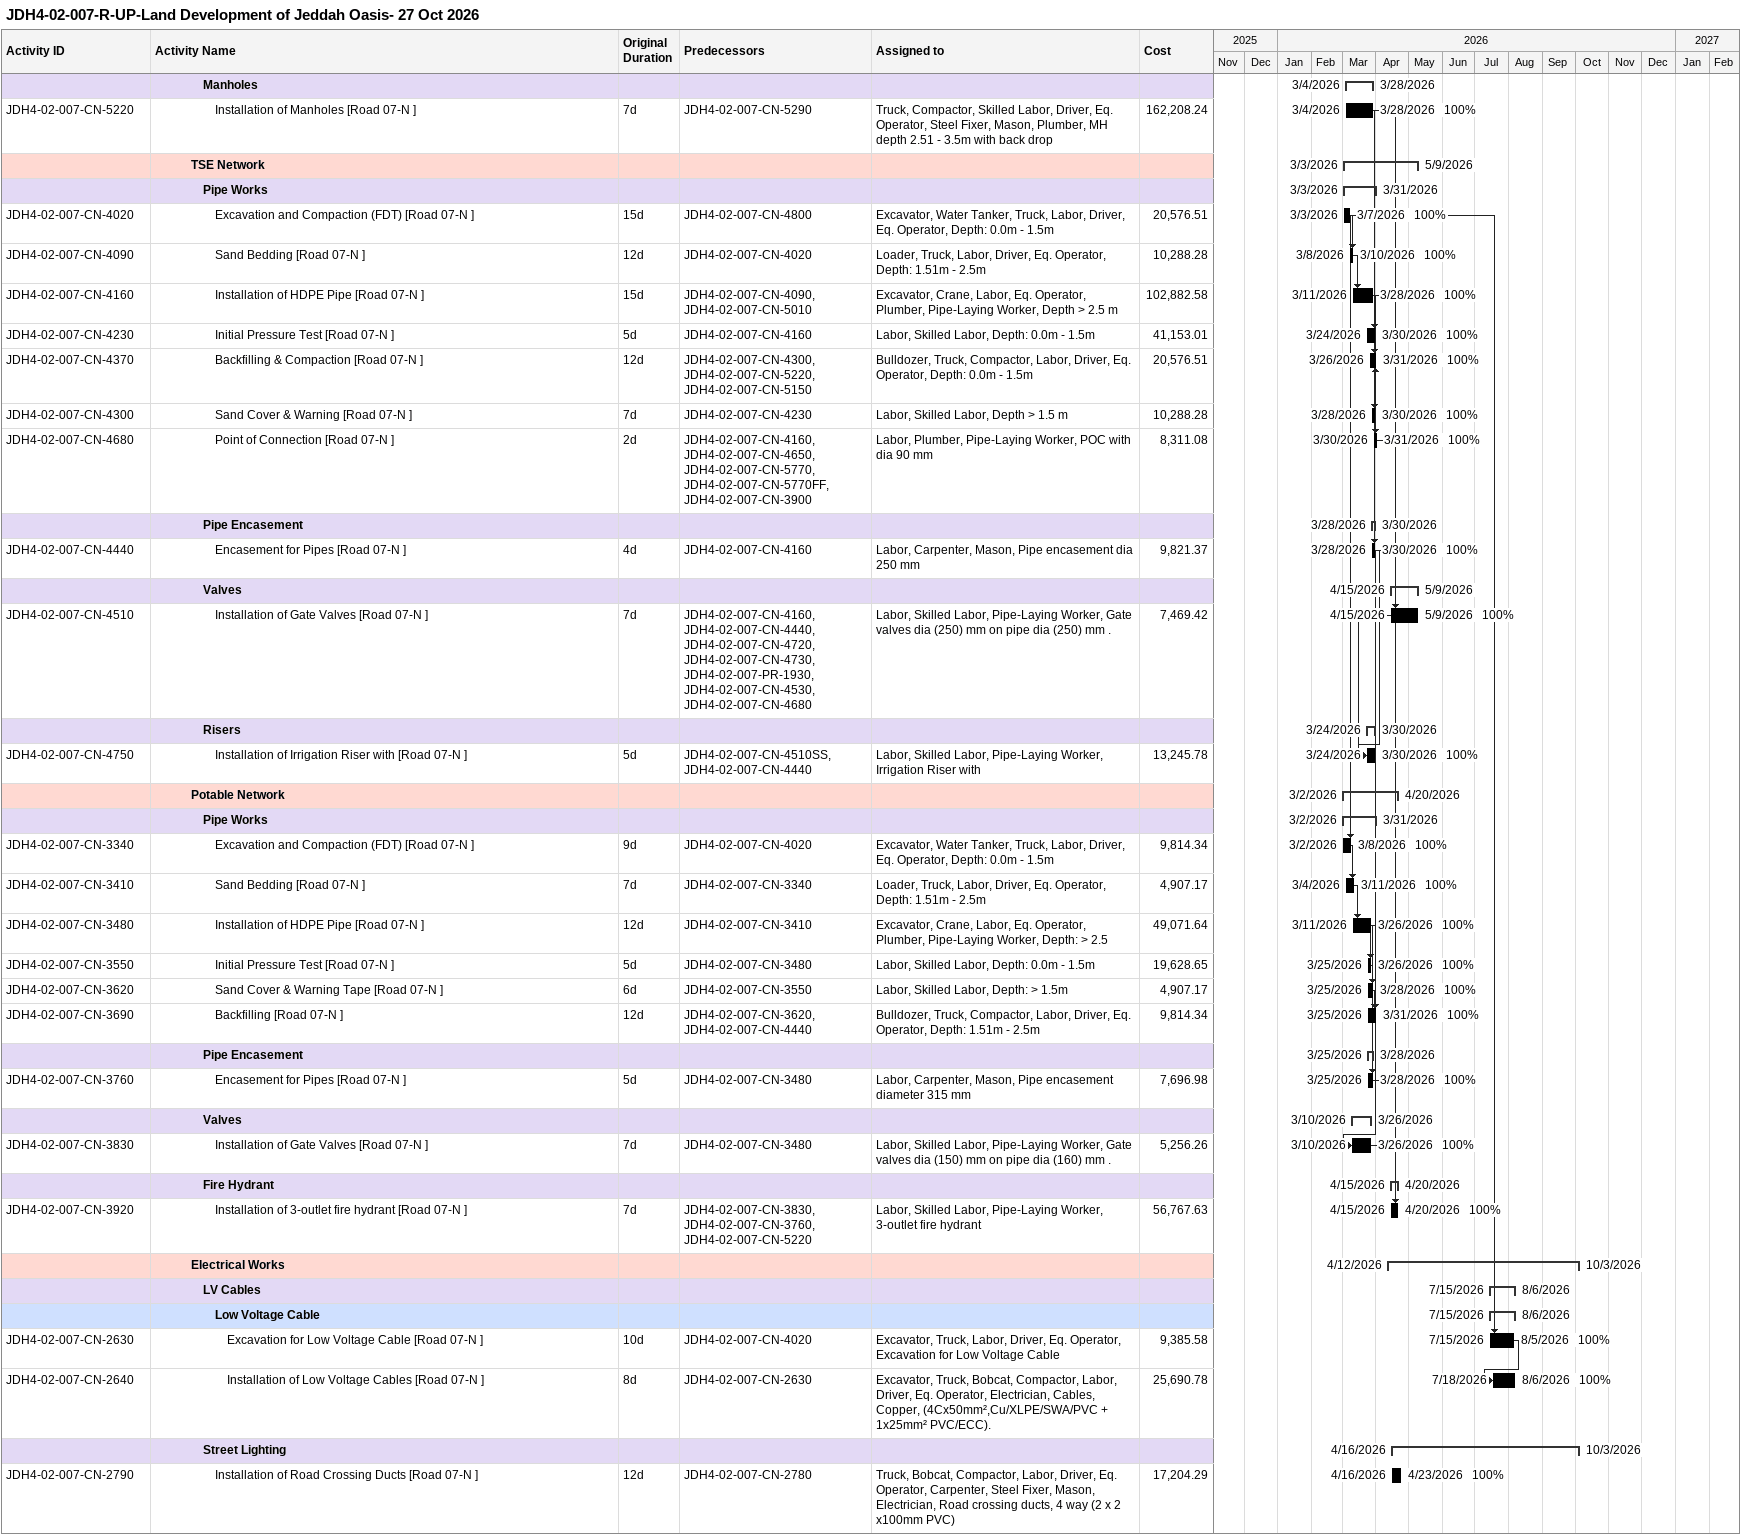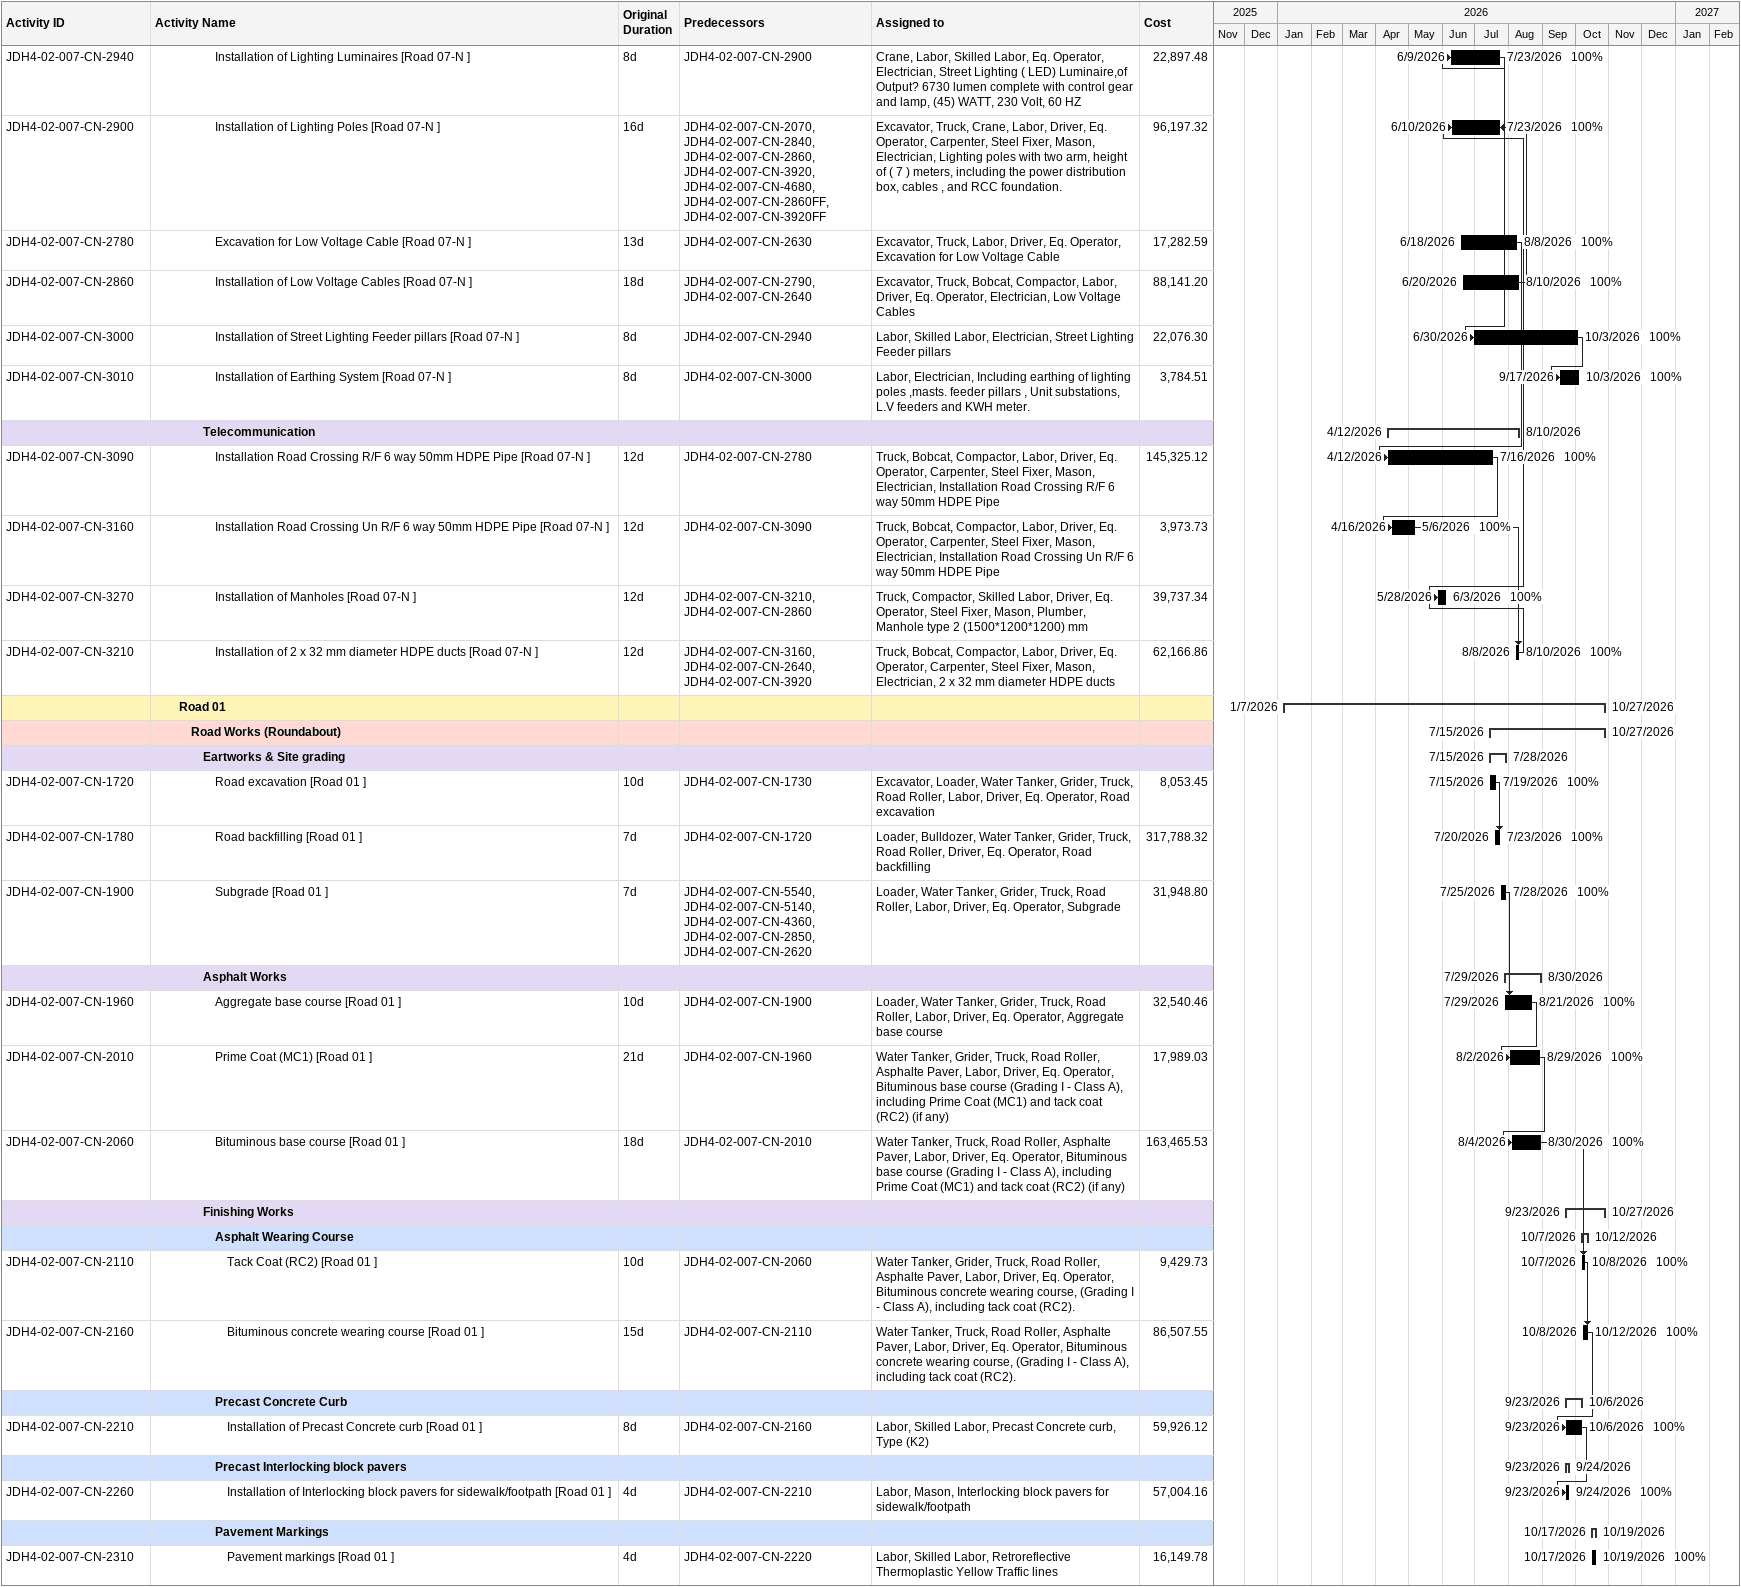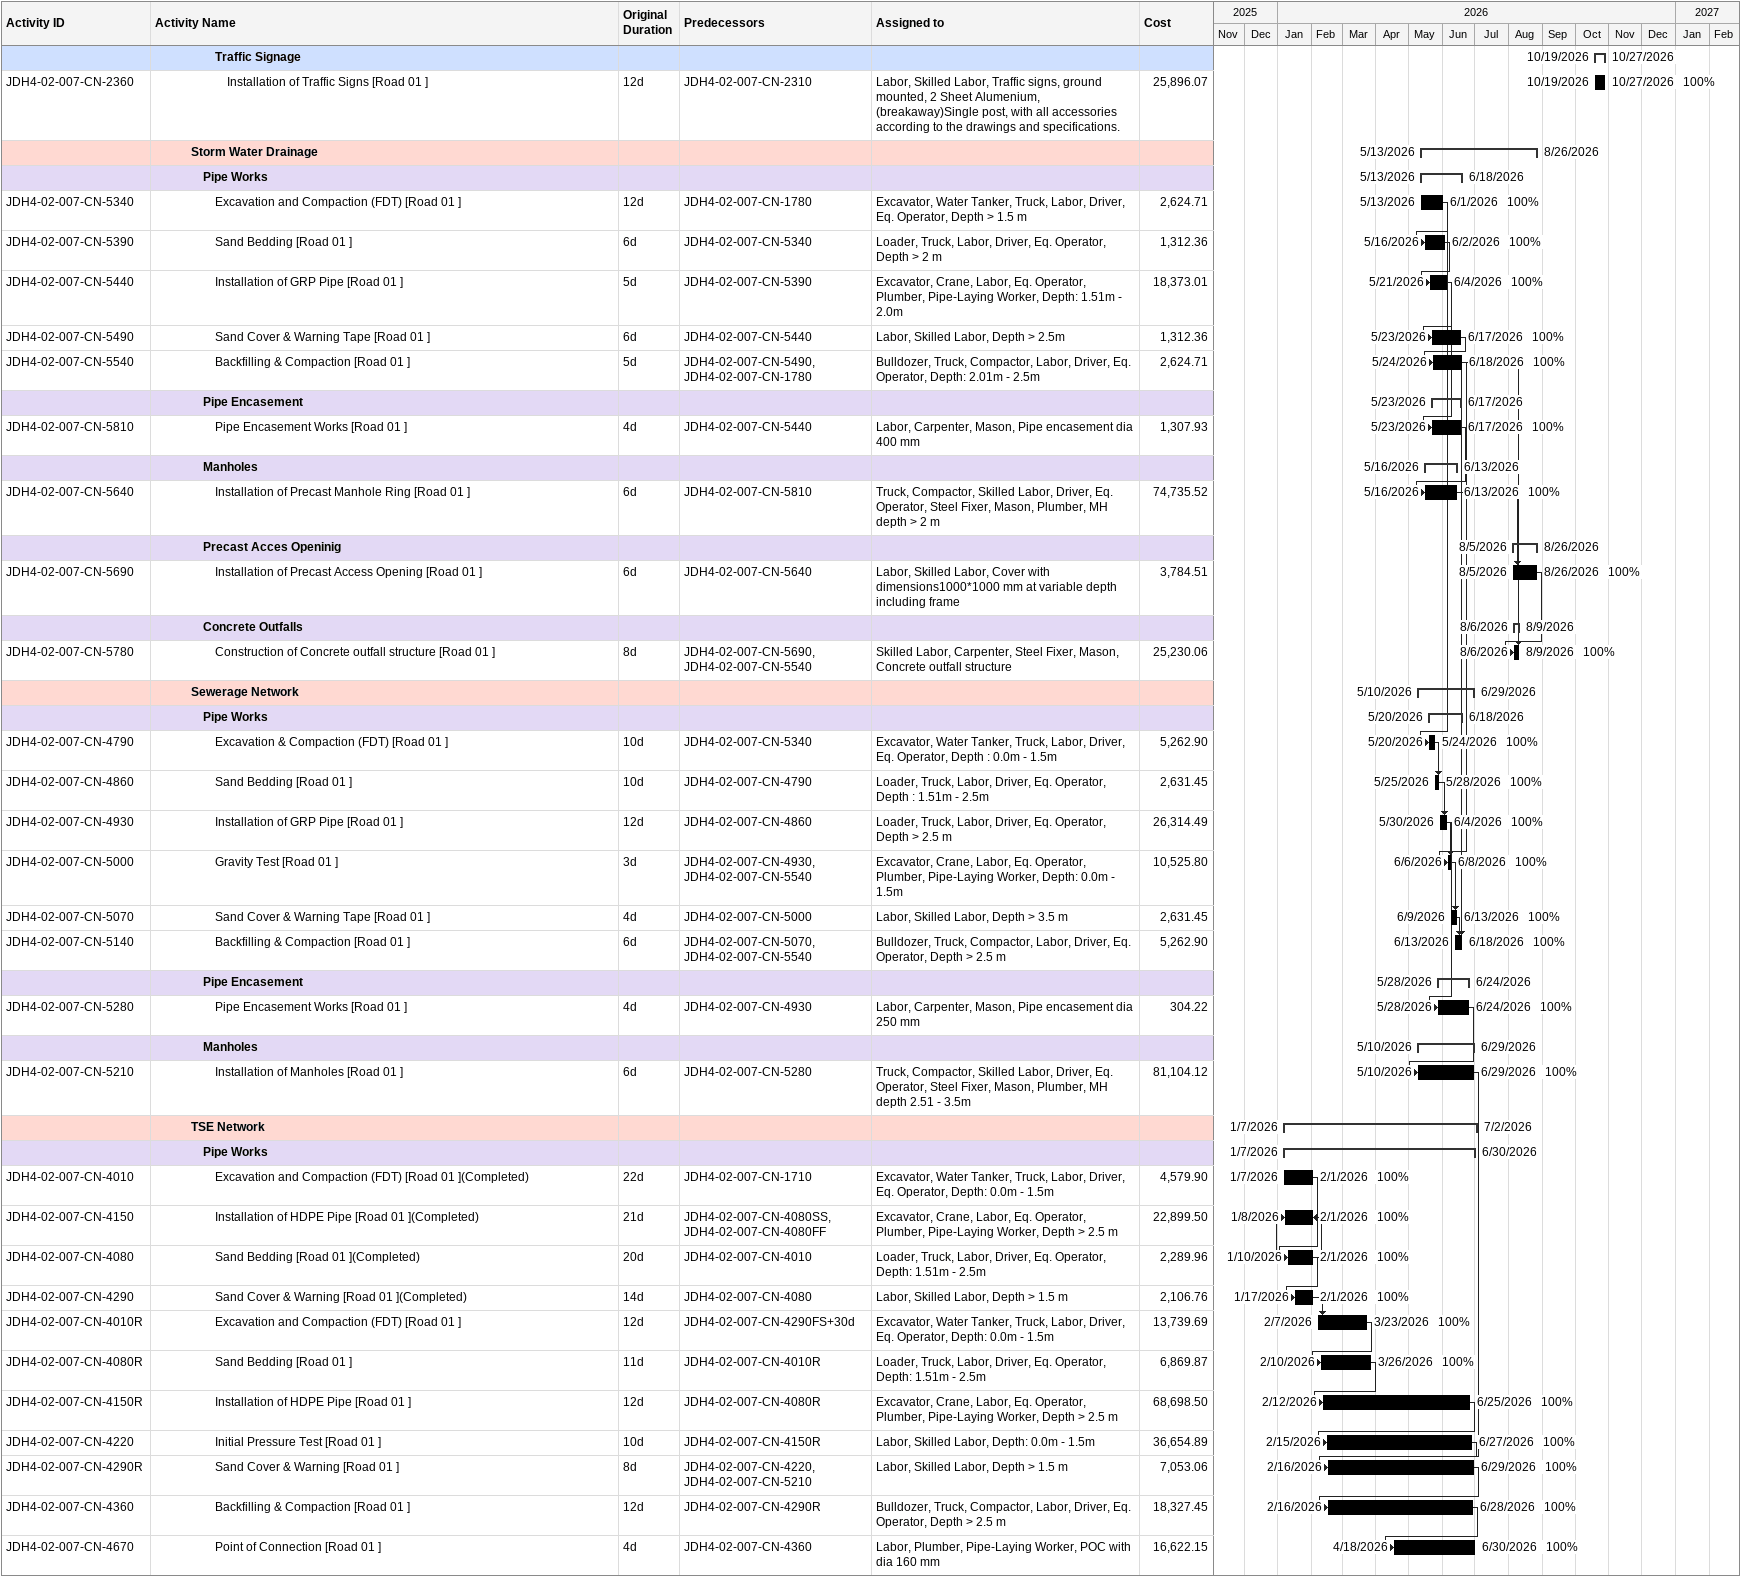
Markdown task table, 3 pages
JDH4-02-007-R-UP-Land Development of Jeddah Oasis- 27 Oct 2026

| ID | Level | Task | Original duration | Start | Finish | Predecessors | Resources | % complete | Cost |
|---|---|---|---|---|---|---|---|---|---|
|  | 5 | **Manholes** |  | 2026-03-04 | 2026-03-28 |  |  |  |  |
| JDH4-02-007-CN-5220 | 6 | Installation of Manholes [Road 07-N ] | 7d | 2026-03-04 | 2026-03-28 | JDH4-02-007-CN-5290 | Truck, Compactor, Skilled Labor, Driver, Eq. Operator, Steel Fixer, Mason, Plumber, MH depth 2.51 - 3.5m with back drop | 100 | 162208.24 |
|  | 4 | **TSE Network** |  | 2026-03-03 | 2026-05-09 |  |  |  |  |
|  | 5 | **Pipe Works** |  | 2026-03-03 | 2026-03-31 |  |  |  |  |
| JDH4-02-007-CN-4020 | 6 | Excavation and Compaction (FDT) [Road 07-N ] | 15d | 2026-03-03 | 2026-03-07 | JDH4-02-007-CN-4800 | Excavator, Water Tanker, Truck, Labor, Driver, Eq. Operator, Depth: 0.0m - 1.5m | 100 | 20576.51 |
| JDH4-02-007-CN-4090 | 6 | Sand Bedding [Road 07-N ] | 12d | 2026-03-08 | 2026-03-10 | JDH4-02-007-CN-4020 | Loader, Truck, Labor, Driver, Eq. Operator, Depth: 1.51m - 2.5m | 100 | 10288.28 |
| JDH4-02-007-CN-4160 | 6 | Installation of HDPE Pipe [Road 07-N ] | 15d | 2026-03-11 | 2026-03-28 | JDH4-02-007-CN-4090, JDH4-02-007-CN-5010 | Excavator, Crane, Labor, Eq. Operator, Plumber, Pipe-Laying Worker, Depth > 2.5 m | 100 | 102882.58 |
| JDH4-02-007-CN-4230 | 6 | Initial Pressure Test [Road 07-N ] | 5d | 2026-03-24 | 2026-03-30 | JDH4-02-007-CN-4160 | Labor, Skilled Labor, Depth: 0.0m - 1.5m | 100 | 41153.01 |
| JDH4-02-007-CN-4370 | 6 | Backfilling & Compaction [Road 07-N ] | 12d | 2026-03-26 | 2026-03-31 | JDH4-02-007-CN-4300, JDH4-02-007-CN-5220, JDH4-02-007-CN-5150 | Bulldozer, Truck, Compactor, Labor, Driver, Eq. Operator, Depth: 0.0m - 1.5m | 100 | 20576.51 |
| JDH4-02-007-CN-4300 | 6 | Sand Cover & Warning [Road 07-N ] | 7d | 2026-03-28 | 2026-03-30 | JDH4-02-007-CN-4230 | Labor, Skilled Labor, Depth > 1.5 m | 100 | 10288.28 |
| JDH4-02-007-CN-4680 | 6 | Point of Connection [Road 07-N ] | 2d | 2026-03-30 | 2026-03-31 | JDH4-02-007-CN-4160, JDH4-02-007-CN-4650, JDH4-02-007-CN-5770, JDH4-02-007-CN-5770FF, JDH4-02-007-CN-3900 | Labor, Plumber, Pipe-Laying Worker, POC with dia 90 mm | 100 | 8311.08 |
|  | 5 | **Pipe Encasement** |  | 2026-03-28 | 2026-03-30 |  |  |  |  |
| JDH4-02-007-CN-4440 | 6 | Encasement for Pipes [Road 07-N ] | 4d | 2026-03-28 | 2026-03-30 | JDH4-02-007-CN-4160 | Labor, Carpenter, Mason, Pipe encasement dia 250 mm | 100 | 9821.37 |
|  | 5 | **Valves** |  | 2026-04-15 | 2026-05-09 |  |  |  |  |
| JDH4-02-007-CN-4510 | 6 | Installation of Gate Valves [Road 07-N ] | 7d | 2026-04-15 | 2026-05-09 | JDH4-02-007-CN-4160, JDH4-02-007-CN-4440, JDH4-02-007-CN-4720, JDH4-02-007-CN-4730, JDH4-02-007-PR-1930, JDH4-02-007-CN-4530, JDH4-02-007-CN-4680 | Labor, Skilled Labor, Pipe-Laying Worker, Gate valves dia (250) mm on pipe dia (250) mm . | 100 | 7469.42 |
|  | 5 | **Risers** |  | 2026-03-24 | 2026-03-30 |  |  |  |  |
| JDH4-02-007-CN-4750 | 6 | Installation of Irrigation Riser with [Road 07-N ] | 5d | 2026-03-24 | 2026-03-30 | JDH4-02-007-CN-4510SS, JDH4-02-007-CN-4440 | Labor, Skilled Labor, Pipe-Laying Worker, Irrigation Riser with | 100 | 13245.78 |
|  | 4 | **Potable Network** |  | 2026-03-02 | 2026-04-20 |  |  |  |  |
|  | 5 | **Pipe Works** |  | 2026-03-02 | 2026-03-31 |  |  |  |  |
| JDH4-02-007-CN-3340 | 6 | Excavation and Compaction (FDT) [Road 07-N ] | 9d | 2026-03-02 | 2026-03-08 | JDH4-02-007-CN-4020 | Excavator, Water Tanker, Truck, Labor, Driver, Eq. Operator, Depth: 0.0m - 1.5m | 100 | 9814.34 |
| JDH4-02-007-CN-3410 | 6 | Sand Bedding [Road 07-N ] | 7d | 2026-03-04 | 2026-03-11 | JDH4-02-007-CN-3340 | Loader, Truck, Labor, Driver, Eq. Operator, Depth: 1.51m - 2.5m | 100 | 4907.17 |
| JDH4-02-007-CN-3480 | 6 | Installation of HDPE Pipe [Road 07-N ] | 12d | 2026-03-11 | 2026-03-26 | JDH4-02-007-CN-3410 | Excavator, Crane, Labor, Eq. Operator, Plumber, Pipe-Laying Worker, Depth: > 2.5 | 100 | 49071.64 |
| JDH4-02-007-CN-3550 | 6 | Initial Pressure Test [Road 07-N ] | 5d | 2026-03-25 | 2026-03-26 | JDH4-02-007-CN-3480 | Labor, Skilled Labor, Depth: 0.0m - 1.5m | 100 | 19628.65 |
| JDH4-02-007-CN-3620 | 6 | Sand Cover & Warning Tape [Road 07-N ] | 6d | 2026-03-25 | 2026-03-28 | JDH4-02-007-CN-3550 | Labor, Skilled Labor, Depth: > 1.5m | 100 | 4907.17 |
| JDH4-02-007-CN-3690 | 6 | Backfilling [Road 07-N ] | 12d | 2026-03-25 | 2026-03-31 | JDH4-02-007-CN-3620, JDH4-02-007-CN-4440 | Bulldozer, Truck, Compactor, Labor, Driver, Eq. Operator, Depth: 1.51m - 2.5m | 100 | 9814.34 |
|  | 5 | **Pipe Encasement** |  | 2026-03-25 | 2026-03-28 |  |  |  |  |
| JDH4-02-007-CN-3760 | 6 | Encasement for Pipes [Road 07-N ] | 5d | 2026-03-25 | 2026-03-28 | JDH4-02-007-CN-3480 | Labor, Carpenter, Mason, Pipe encasement diameter 315 mm | 100 | 7696.98 |
|  | 5 | **Valves** |  | 2026-03-10 | 2026-03-26 |  |  |  |  |
| JDH4-02-007-CN-3830 | 6 | Installation of Gate Valves [Road 07-N ] | 7d | 2026-03-10 | 2026-03-26 | JDH4-02-007-CN-3480 | Labor, Skilled Labor, Pipe-Laying Worker, Gate valves dia (150) mm on pipe dia (160) mm . | 100 | 5256.26 |
|  | 5 | **Fire Hydrant** |  | 2026-04-15 | 2026-04-20 |  |  |  |  |
| JDH4-02-007-CN-3920 | 6 | Installation of 3-outlet fire hydrant [Road 07-N ] | 7d | 2026-04-15 | 2026-04-20 | JDH4-02-007-CN-3830, JDH4-02-007-CN-3760, JDH4-02-007-CN-5220 | Labor, Skilled Labor, Pipe-Laying Worker, 3-outlet fire hydrant | 100 | 56767.63 |
|  | 4 | **Electrical Works** |  | 2026-04-12 | 2026-10-03 |  |  |  |  |
|  | 5 | **LV Cables** |  | 2026-07-15 | 2026-08-06 |  |  |  |  |
|  | 6 | **Low Voltage Cable** |  | 2026-07-15 | 2026-08-06 |  |  |  |  |
| JDH4-02-007-CN-2630 | 7 | Excavation for Low Voltage Cable [Road 07-N ] | 10d | 2026-07-15 | 2026-08-05 | JDH4-02-007-CN-4020 | Excavator, Truck, Labor, Driver, Eq. Operator, Excavation for Low Voltage Cable | 100 | 9385.58 |
| JDH4-02-007-CN-2640 | 7 | Installation of Low Voltage Cables [Road 07-N ] | 8d | 2026-07-18 | 2026-08-06 | JDH4-02-007-CN-2630 | Excavator, Truck, Bobcat, Compactor, Labor, Driver, Eq. Operator, Electrician, Cables, Copper, (4Cx50mm²,Cu/XLPE/SWA/PVC + 1x25mm² PVC/ECC). | 100 | 25690.78 |
|  | 5 | **Street Lighting** |  | 2026-04-16 | 2026-10-03 |  |  |  |  |
| JDH4-02-007-CN-2790 | 6 | Installation of Road Crossing Ducts [Road 07-N ] | 12d | 2026-04-16 | 2026-04-23 | JDH4-02-007-CN-2780 | Truck, Bobcat, Compactor, Labor, Driver, Eq. Operator, Carpenter, Steel Fixer, Mason, Electrician, Road crossing ducts, 4 way (2 x 2 x100mm PVC) | 100 | 17204.29 |
| JDH4-02-007-CN-2940 | 6 | Installation of Lighting Luminaires [Road 07-N ] | 8d | 2026-06-09 | 2026-07-23 | JDH4-02-007-CN-2900 | Crane, Labor, Skilled Labor, Eq. Operator, Electrician, Street Lighting ( LED) Luminaire,of Output? 6730 lumen complete with control gear and lamp, (45) WATT, 230 Volt, 60 HZ | 100 | 22897.48 |
| JDH4-02-007-CN-2900 | 6 | Installation of Lighting Poles [Road 07-N ] | 16d | 2026-06-10 | 2026-07-23 | JDH4-02-007-CN-2070, JDH4-02-007-CN-2840, JDH4-02-007-CN-2860, JDH4-02-007-CN-3920, JDH4-02-007-CN-4680, JDH4-02-007-CN-2860FF, JDH4-02-007-CN-3920FF | Excavator, Truck, Crane, Labor, Driver, Eq. Operator, Carpenter, Steel Fixer, Mason, Electrician, Lighting poles with two arm, height of ( 7 ) meters, including the power distribution box, cables , and RCC foundation. | 100 | 96197.32 |
| JDH4-02-007-CN-2780 | 6 | Excavation for Low Voltage Cable [Road 07-N ] | 13d | 2026-06-18 | 2026-08-08 | JDH4-02-007-CN-2630 | Excavator, Truck, Labor, Driver, Eq. Operator, Excavation for Low Voltage Cable | 100 | 17282.59 |
| JDH4-02-007-CN-2860 | 6 | Installation of Low Voltage Cables [Road 07-N ] | 18d | 2026-06-20 | 2026-08-10 | JDH4-02-007-CN-2790, JDH4-02-007-CN-2640 | Excavator, Truck, Bobcat, Compactor, Labor, Driver, Eq. Operator, Electrician, Low Voltage Cables | 100 | 88141.20 |
| JDH4-02-007-CN-3000 | 6 | Installation of Street Lighting Feeder pillars [Road 07-N ] | 8d | 2026-06-30 | 2026-10-03 | JDH4-02-007-CN-2940 | Labor, Skilled Labor, Electrician, Street Lighting Feeder pillars | 100 | 22076.30 |
| JDH4-02-007-CN-3010 | 6 | Installation of Earthing System [Road 07-N ] | 8d | 2026-09-17 | 2026-10-03 | JDH4-02-007-CN-3000 | Labor, Electrician, Including earthing of lighting poles ,masts. feeder pillars , Unit substations, L.V feeders and KWH meter. | 100 | 3784.51 |
|  | 5 | **Telecommunication** |  | 2026-04-12 | 2026-08-10 |  |  |  |  |
| JDH4-02-007-CN-3090 | 6 | Installation Road Crossing R/F 6 way 50mm HDPE Pipe [Road 07-N ] | 12d | 2026-04-12 | 2026-07-16 | JDH4-02-007-CN-2780 | Truck, Bobcat, Compactor, Labor, Driver, Eq. Operator, Carpenter, Steel Fixer, Mason, Electrician, Installation Road Crossing R/F 6 way 50mm HDPE Pipe | 100 | 145325.12 |
| JDH4-02-007-CN-3160 | 6 | Installation Road Crossing Un R/F 6 way 50mm HDPE Pipe [Road 07-N ] | 12d | 2026-04-16 | 2026-05-06 | JDH4-02-007-CN-3090 | Truck, Bobcat, Compactor, Labor, Driver, Eq. Operator, Carpenter, Steel Fixer, Mason, Electrician, Installation Road Crossing Un R/F 6 way 50mm HDPE Pipe | 100 | 3973.73 |
| JDH4-02-007-CN-3270 | 6 | Installation of Manholes [Road 07-N ] | 12d | 2026-05-28 | 2026-06-03 | JDH4-02-007-CN-3210, JDH4-02-007-CN-2860 | Truck, Compactor, Skilled Labor, Driver, Eq. Operator, Steel Fixer, Mason, Plumber, Manhole type 2 (1500*1200*1200) mm | 100 | 39737.34 |
| JDH4-02-007-CN-3210 | 6 | Installation of 2 x 32 mm diameter HDPE ducts [Road 07-N ] | 12d | 2026-08-08 | 2026-08-10 | JDH4-02-007-CN-3160, JDH4-02-007-CN-2640, JDH4-02-007-CN-3920 | Truck, Bobcat, Compactor, Labor, Driver, Eq. Operator, Carpenter, Steel Fixer, Mason, Electrician, 2 x 32 mm diameter HDPE ducts | 100 | 62166.86 |
|  | 3 | **Road 01** |  | 2026-01-07 | 2026-10-27 |  |  |  |  |
|  | 4 | **Road Works (Roundabout)** |  | 2026-07-15 | 2026-10-27 |  |  |  |  |
|  | 5 | **Eartworks & Site grading** |  | 2026-07-15 | 2026-07-28 |  |  |  |  |
| JDH4-02-007-CN-1720 | 6 | Road excavation [Road 01 ] | 10d | 2026-07-15 | 2026-07-19 | JDH4-02-007-CN-1730 | Excavator, Loader, Water Tanker, Grider, Truck, Road Roller, Labor, Driver, Eq. Operator, Road excavation | 100 | 8053.45 |
| JDH4-02-007-CN-1780 | 6 | Road backfilling [Road 01 ] | 7d | 2026-07-20 | 2026-07-23 | JDH4-02-007-CN-1720 | Loader, Bulldozer, Water Tanker, Grider, Truck, Road Roller, Driver, Eq. Operator, Road backfilling | 100 | 317788.32 |
| JDH4-02-007-CN-1900 | 6 | Subgrade [Road 01 ] | 7d | 2026-07-25 | 2026-07-28 | JDH4-02-007-CN-5540, JDH4-02-007-CN-5140, JDH4-02-007-CN-4360, JDH4-02-007-CN-2850, JDH4-02-007-CN-2620 | Loader, Water Tanker, Grider, Truck, Road Roller, Labor, Driver, Eq. Operator, Subgrade | 100 | 31948.80 |
|  | 5 | **Asphalt Works** |  | 2026-07-29 | 2026-08-30 |  |  |  |  |
| JDH4-02-007-CN-1960 | 6 | Aggregate base course [Road 01 ] | 10d | 2026-07-29 | 2026-08-21 | JDH4-02-007-CN-1900 | Loader, Water Tanker, Grider, Truck, Road Roller, Labor, Driver, Eq. Operator, Aggregate base course | 100 | 32540.46 |
| JDH4-02-007-CN-2010 | 6 | Prime Coat (MC1) [Road 01 ] | 21d | 2026-08-02 | 2026-08-29 | JDH4-02-007-CN-1960 | Water Tanker, Grider, Truck, Road Roller, Asphalte Paver, Labor, Driver, Eq. Operator, Bituminous base course (Grading I - Class A), including Prime Coat (MC1) and tack coat (RC2) (if any) | 100 | 17989.03 |
| JDH4-02-007-CN-2060 | 6 | Bituminous base course [Road 01 ] | 18d | 2026-08-04 | 2026-08-30 | JDH4-02-007-CN-2010 | Water Tanker, Truck, Road Roller, Asphalte Paver, Labor, Driver, Eq. Operator, Bituminous base course (Grading I - Class A), including Prime Coat (MC1) and tack coat (RC2) (if any) | 100 | 163465.53 |
|  | 5 | **Finishing Works** |  | 2026-09-23 | 2026-10-27 |  |  |  |  |
|  | 6 | **Asphalt Wearing Course** |  | 2026-10-07 | 2026-10-12 |  |  |  |  |
| JDH4-02-007-CN-2110 | 7 | Tack Coat (RC2) [Road 01 ] | 10d | 2026-10-07 | 2026-10-08 | JDH4-02-007-CN-2060 | Water Tanker, Grider, Truck, Road Roller, Asphalte Paver, Labor, Driver, Eq. Operator, Bituminous concrete wearing course, (Grading I - Class A), including tack coat (RC2). | 100 | 9429.73 |
| JDH4-02-007-CN-2160 | 7 | Bituminous concrete wearing course [Road 01 ] | 15d | 2026-10-08 | 2026-10-12 | JDH4-02-007-CN-2110 | Water Tanker, Truck, Road Roller, Asphalte Paver, Labor, Driver, Eq. Operator, Bituminous concrete wearing course, (Grading I - Class A), including tack coat (RC2). | 100 | 86507.55 |
|  | 6 | **Precast Concrete Curb** |  | 2026-09-23 | 2026-10-06 |  |  |  |  |
| JDH4-02-007-CN-2210 | 7 | Installation of Precast Concrete curb [Road 01 ] | 8d | 2026-09-23 | 2026-10-06 | JDH4-02-007-CN-2160 | Labor, Skilled Labor, Precast Concrete curb, Type (K2) | 100 | 59926.12 |
|  | 6 | **Precast Interlocking block pavers** |  | 2026-09-23 | 2026-09-24 |  |  |  |  |
| JDH4-02-007-CN-2260 | 7 | Installation of Interlocking block pavers for sidewalk/footpath [Road 01 ] | 4d | 2026-09-23 | 2026-09-24 | JDH4-02-007-CN-2210 | Labor, Mason, Interlocking block pavers for sidewalk/footpath | 100 | 57004.16 |
|  | 6 | **Pavement Markings** |  | 2026-10-17 | 2026-10-19 |  |  |  |  |
| JDH4-02-007-CN-2310 | 7 | Pavement markings [Road 01 ] | 4d | 2026-10-17 | 2026-10-19 | JDH4-02-007-CN-2220 | Labor, Skilled Labor, Retroreflective Thermoplastic Yellow Traffic lines | 100 | 16149.78 |
|  | 6 | **Traffic Signage** |  | 2026-10-19 | 2026-10-27 |  |  |  |  |
| JDH4-02-007-CN-2360 | 7 | Installation of Traffic Signs [Road 01 ] | 12d | 2026-10-19 | 2026-10-27 | JDH4-02-007-CN-2310 | Labor, Skilled Labor, Traffic signs, ground mounted, 2 Sheet Alumenium, (breakaway)Single post, with all accessories according to the drawings and specifications. | 100 | 25896.07 |
|  | 4 | **Storm Water Drainage** |  | 2026-05-13 | 2026-08-26 |  |  |  |  |
|  | 5 | **Pipe Works** |  | 2026-05-13 | 2026-06-18 |  |  |  |  |
| JDH4-02-007-CN-5340 | 6 | Excavation and Compaction (FDT) [Road 01 ] | 12d | 2026-05-13 | 2026-06-01 | JDH4-02-007-CN-1780 | Excavator, Water Tanker, Truck, Labor, Driver, Eq. Operator, Depth > 1.5 m | 100 | 2624.71 |
| JDH4-02-007-CN-5390 | 6 | Sand Bedding [Road 01 ] | 6d | 2026-05-16 | 2026-06-02 | JDH4-02-007-CN-5340 | Loader, Truck, Labor, Driver, Eq. Operator, Depth > 2 m | 100 | 1312.36 |
| JDH4-02-007-CN-5440 | 6 | Installation of GRP Pipe [Road 01 ] | 5d | 2026-05-21 | 2026-06-04 | JDH4-02-007-CN-5390 | Excavator, Crane, Labor, Eq. Operator, Plumber, Pipe-Laying Worker, Depth: 1.51m - 2.0m | 100 | 18373.01 |
| JDH4-02-007-CN-5490 | 6 | Sand Cover & Warning Tape [Road 01 ] | 6d | 2026-05-23 | 2026-06-17 | JDH4-02-007-CN-5440 | Labor, Skilled Labor, Depth > 2.5m | 100 | 1312.36 |
| JDH4-02-007-CN-5540 | 6 | Backfilling & Compaction [Road 01 ] | 5d | 2026-05-24 | 2026-06-18 | JDH4-02-007-CN-5490, JDH4-02-007-CN-1780 | Bulldozer, Truck, Compactor, Labor, Driver, Eq. Operator, Depth: 2.01m - 2.5m | 100 | 2624.71 |
|  | 5 | **Pipe Encasement** |  | 2026-05-23 | 2026-06-17 |  |  |  |  |
| JDH4-02-007-CN-5810 | 6 | Pipe Encasement Works [Road 01 ] | 4d | 2026-05-23 | 2026-06-17 | JDH4-02-007-CN-5440 | Labor, Carpenter, Mason, Pipe encasement dia 400 mm | 100 | 1307.93 |
|  | 5 | **Manholes** |  | 2026-05-16 | 2026-06-13 |  |  |  |  |
| JDH4-02-007-CN-5640 | 6 | Installation of Precast Manhole Ring [Road 01 ] | 6d | 2026-05-16 | 2026-06-13 | JDH4-02-007-CN-5810 | Truck, Compactor, Skilled Labor, Driver, Eq. Operator, Steel Fixer, Mason, Plumber, MH depth > 2 m | 100 | 74735.52 |
|  | 5 | **Precast Acces Openinig** |  | 2026-08-05 | 2026-08-26 |  |  |  |  |
| JDH4-02-007-CN-5690 | 6 | Installation of Precast Access Opening [Road 01 ] | 6d | 2026-08-05 | 2026-08-26 | JDH4-02-007-CN-5640 | Labor, Skilled Labor, Cover with dimensions1000*1000 mm at variable depth including frame | 100 | 3784.51 |
|  | 5 | **Concrete Outfalls** |  | 2026-08-06 | 2026-08-09 |  |  |  |  |
| JDH4-02-007-CN-5780 | 6 | Construction of Concrete outfall structure [Road 01 ] | 8d | 2026-08-06 | 2026-08-09 | JDH4-02-007-CN-5690, JDH4-02-007-CN-5540 | Skilled Labor, Carpenter, Steel Fixer, Mason, Concrete outfall structure | 100 | 25230.06 |
|  | 4 | **Sewerage Network** |  | 2026-05-10 | 2026-06-29 |  |  |  |  |
|  | 5 | **Pipe Works** |  | 2026-05-20 | 2026-06-18 |  |  |  |  |
| JDH4-02-007-CN-4790 | 6 | Excavation & Compaction (FDT) [Road 01 ] | 10d | 2026-05-20 | 2026-05-24 | JDH4-02-007-CN-5340 | Excavator, Water Tanker, Truck, Labor, Driver, Eq. Operator, Depth : 0.0m - 1.5m | 100 | 5262.90 |
| JDH4-02-007-CN-4860 | 6 | Sand Bedding [Road 01 ] | 10d | 2026-05-25 | 2026-05-28 | JDH4-02-007-CN-4790 | Loader, Truck, Labor, Driver, Eq. Operator, Depth : 1.51m - 2.5m | 100 | 2631.45 |
| JDH4-02-007-CN-4930 | 6 | Installation of GRP Pipe [Road 01 ] | 12d | 2026-05-30 | 2026-06-04 | JDH4-02-007-CN-4860 | Loader, Truck, Labor, Driver, Eq. Operator, Depth > 2.5 m | 100 | 26314.49 |
| JDH4-02-007-CN-5000 | 6 | Gravity Test [Road 01 ] | 3d | 2026-06-06 | 2026-06-08 | JDH4-02-007-CN-4930, JDH4-02-007-CN-5540 | Excavator, Crane, Labor, Eq. Operator, Plumber, Pipe-Laying Worker, Depth: 0.0m - 1.5m | 100 | 10525.80 |
| JDH4-02-007-CN-5070 | 6 | Sand Cover & Warning Tape [Road 01 ] | 4d | 2026-06-09 | 2026-06-13 | JDH4-02-007-CN-5000 | Labor, Skilled Labor, Depth > 3.5 m | 100 | 2631.45 |
| JDH4-02-007-CN-5140 | 6 | Backfilling & Compaction [Road 01 ] | 6d | 2026-06-13 | 2026-06-18 | JDH4-02-007-CN-5070, JDH4-02-007-CN-5540 | Bulldozer, Truck, Compactor, Labor, Driver, Eq. Operator, Depth > 2.5 m | 100 | 5262.90 |
|  | 5 | **Pipe Encasement** |  | 2026-05-28 | 2026-06-24 |  |  |  |  |
| JDH4-02-007-CN-5280 | 6 | Pipe Encasement Works [Road 01 ] | 4d | 2026-05-28 | 2026-06-24 | JDH4-02-007-CN-4930 | Labor, Carpenter, Mason, Pipe encasement dia 250 mm | 100 | 304.22 |
|  | 5 | **Manholes** |  | 2026-05-10 | 2026-06-29 |  |  |  |  |
| JDH4-02-007-CN-5210 | 6 | Installation of Manholes [Road 01 ] | 6d | 2026-05-10 | 2026-06-29 | JDH4-02-007-CN-5280 | Truck, Compactor, Skilled Labor, Driver, Eq. Operator, Steel Fixer, Mason, Plumber, MH depth 2.51 - 3.5m | 100 | 81104.12 |
|  | 4 | **TSE Network** |  | 2026-01-07 | 2026-07-02 |  |  |  |  |
|  | 5 | **Pipe Works** |  | 2026-01-07 | 2026-06-30 |  |  |  |  |
| JDH4-02-007-CN-4010 | 6 | Excavation and Compaction (FDT) [Road 01 ](Completed) | 22d | 2026-01-07 | 2026-02-01 | JDH4-02-007-CN-1710 | Excavator, Water Tanker, Truck, Labor, Driver, Eq. Operator, Depth: 0.0m - 1.5m | 100 | 4579.90 |
| JDH4-02-007-CN-4150 | 6 | Installation of HDPE Pipe [Road 01 ](Completed) | 21d | 2026-01-08 | 2026-02-01 | JDH4-02-007-CN-4080SS, JDH4-02-007-CN-4080FF | Excavator, Crane, Labor, Eq. Operator, Plumber, Pipe-Laying Worker, Depth > 2.5 m | 100 | 22899.50 |
| JDH4-02-007-CN-4080 | 6 | Sand Bedding [Road 01 ](Completed) | 20d | 2026-01-10 | 2026-02-01 | JDH4-02-007-CN-4010 | Loader, Truck, Labor, Driver, Eq. Operator, Depth: 1.51m - 2.5m | 100 | 2289.96 |
| JDH4-02-007-CN-4290 | 6 | Sand Cover & Warning [Road 01 ](Completed) | 14d | 2026-01-17 | 2026-02-01 | JDH4-02-007-CN-4080 | Labor, Skilled Labor, Depth > 1.5 m | 100 | 2106.76 |
| JDH4-02-007-CN-4010R | 6 | Excavation and Compaction (FDT) [Road 01 ] | 12d | 2026-02-07 | 2026-03-23 | JDH4-02-007-CN-4290FS+30d | Excavator, Water Tanker, Truck, Labor, Driver, Eq. Operator, Depth: 0.0m - 1.5m | 100 | 13739.69 |
| JDH4-02-007-CN-4080R | 6 | Sand Bedding [Road 01 ] | 11d | 2026-02-10 | 2026-03-26 | JDH4-02-007-CN-4010R | Loader, Truck, Labor, Driver, Eq. Operator, Depth: 1.51m - 2.5m | 100 | 6869.87 |
| JDH4-02-007-CN-4150R | 6 | Installation of HDPE Pipe [Road 01 ] | 12d | 2026-02-12 | 2026-06-25 | JDH4-02-007-CN-4080R | Excavator, Crane, Labor, Eq. Operator, Plumber, Pipe-Laying Worker, Depth > 2.5 m | 100 | 68698.50 |
| JDH4-02-007-CN-4220 | 6 | Initial Pressure Test [Road 01 ] | 10d | 2026-02-15 | 2026-06-27 | JDH4-02-007-CN-4150R | Labor, Skilled Labor, Depth: 0.0m - 1.5m | 100 | 36654.89 |
| JDH4-02-007-CN-4290R | 6 | Sand Cover & Warning [Road 01 ] | 8d | 2026-02-16 | 2026-06-29 | JDH4-02-007-CN-4220, JDH4-02-007-CN-5210 | Labor, Skilled Labor, Depth > 1.5 m | 100 | 7053.06 |
| JDH4-02-007-CN-4360 | 6 | Backfilling & Compaction [Road 01 ] | 12d | 2026-02-16 | 2026-06-28 | JDH4-02-007-CN-4290R | Bulldozer, Truck, Compactor, Labor, Driver, Eq. Operator, Depth > 2.5 m | 100 | 18327.45 |
| JDH4-02-007-CN-4670 | 6 | Point of Connection [Road 01 ] | 4d | 2026-04-18 | 2026-06-30 | JDH4-02-007-CN-4360 | Labor, Plumber, Pipe-Laying Worker, POC with dia 160 mm | 100 | 16622.15 |
